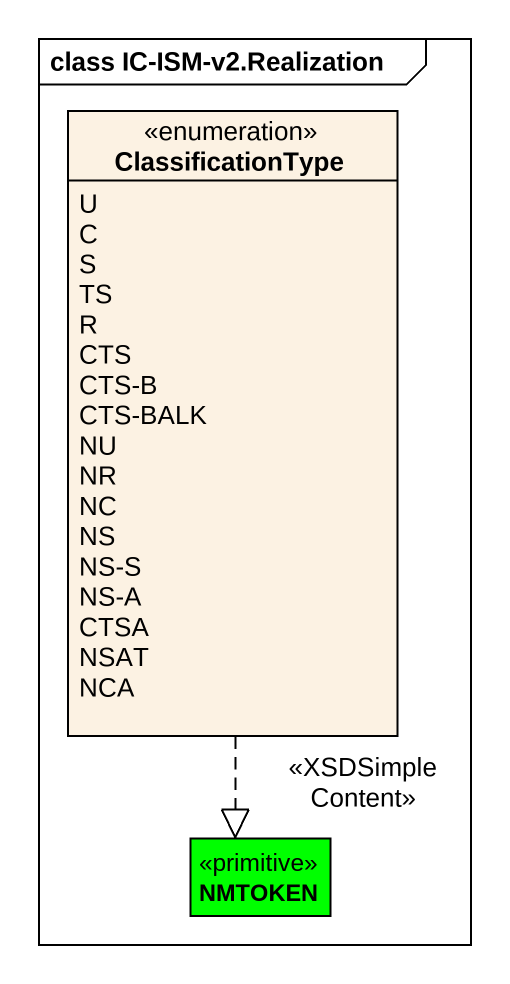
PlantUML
@startuml
mainframe class IC-ISM-v2.Realization
hide circle
hide empty members
enum ClassificationType {
  U
  C
  S
  TS
  R
  CTS
  CTS-B
  CTS-BALK
  NU
  NR
  NC
  NS
  NS-S
  NS-A
  CTSA
  NSAT
  NCA
}
class NMTOKEN <<primitive>> #00FF00
ClassificationType ..|> NMTOKEN : <<XSDSimpleContent>>
@enduml
